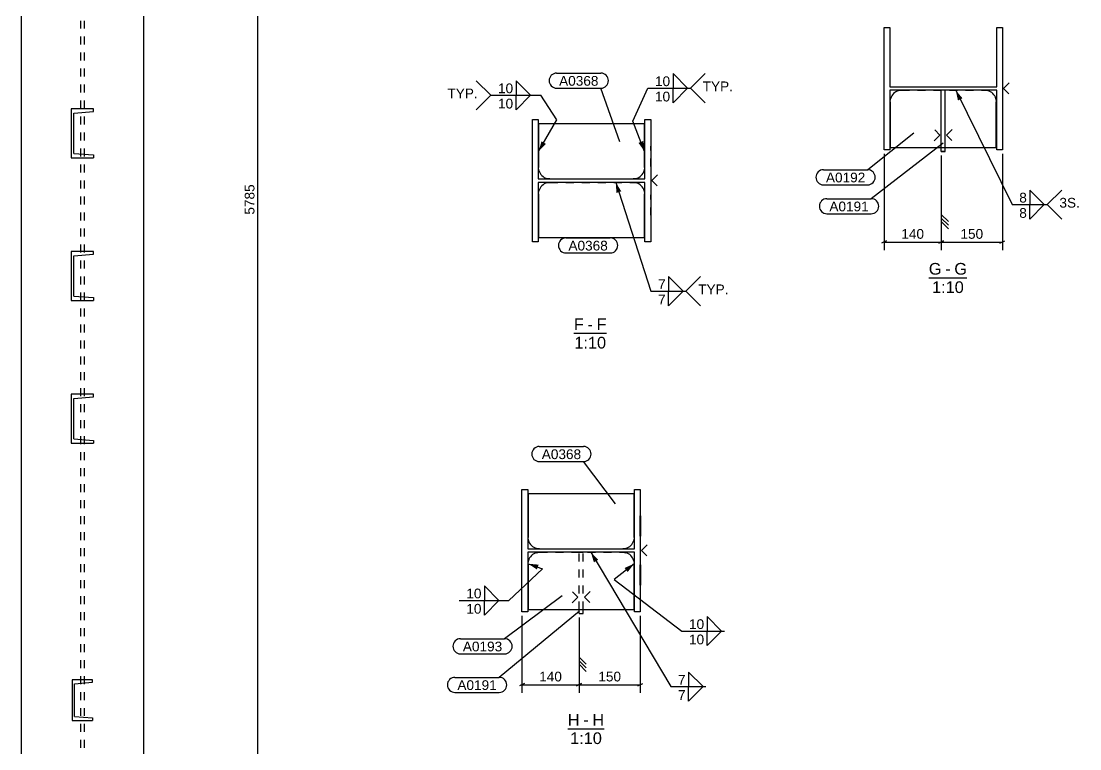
# Model space of a CAD drawing. Header units: millimetres. Extents: x -222 to 619, y -24 to 570.
# Drawn here: x 210.2 to 469.8, y 105 to 283.5 of the extents above; entities that cross this region are included whole.
import ezdxf

# ---------------------------------------------------------------- set-up
doc = ezdxf.new("R2010")
doc.units = ezdxf.units.MM
doc.linetypes.add('DXK_LINE_DOT2', pattern=[3.9198, 1.9599, -1.9599])
doc.styles.add('Arial', font='ARIAL.TTF', dxfattribs={"height": 0.2})

# ---------------------------------------------------------------- blocks, each defined once
blk = doc.blocks.new('Unknown-43704914-15 - 5378')
at = {"color": 6, "linetype": 'Continuous'}
blk.add_line((345.73, 206.96), (353.75, 206.96), dxfattribs=at)
at = {"color": 0, "linetype": 'Continuous'}
for points in [[(348.17, 207.71), (348.17, 210.71), (345.73, 210.71), (345.73, 207.71)], [(353.63, 203.21), (353.63, 206.21), (345.85, 206.21), (345.85, 203.21)]]:
    blk.add_wipeout(points, dxfattribs=at)
at = {"color": 6, "linetype": 'Continuous', "style": 'Arial'}
blk.add_text('1:10', height=2.865, dxfattribs=at).set_placement((345.85, 203.21))
at = {"color": 0, "linetype": 'Continuous'}
blk.add_wipeout([(350.4, 207.71), (350.4, 210.71), (349.07, 210.71), (349.07, 207.71)], dxfattribs=at)
at = {"color": 6, "linetype": 'Continuous', "style": 'Arial'}
blk.add_text('F', height=2.87, dxfattribs=at).set_placement((345.73, 207.71))
at = {"color": 0, "linetype": 'Continuous'}
blk.add_wipeout([(353.75, 207.71), (353.75, 210.71), (351.3, 210.71), (351.3, 207.71)], dxfattribs=at)
at = {"color": 6, "linetype": 'Continuous', "style": 'Arial'}
for s, p in [('F', (351.3, 207.71)), ('-', (349.07, 207.71))]:
    blk.add_text(s, height=2.87, dxfattribs=at).set_placement(p)
blk = doc.blocks.new('Unknown-43704914-16 - 5475')
at = {"color": 6, "linetype": 'Continuous'}
blk.add_line((432.77, 220.57), (442.13, 220.57), dxfattribs=at)
at = {"color": 0, "linetype": 'Continuous'}
for points in [[(435.89, 221.32), (435.89, 224.32), (432.77, 224.32), (432.77, 221.32)], [(441.34, 216.82), (441.34, 219.82), (433.56, 219.82), (433.56, 216.82)]]:
    blk.add_wipeout(points, dxfattribs=at)
at = {"color": 6, "linetype": 'Continuous', "style": 'Arial'}
blk.add_text('1:10', height=2.865, dxfattribs=at).set_placement((433.56, 216.82))
at = {"color": 0, "linetype": 'Continuous'}
blk.add_wipeout([(438.12, 221.32), (438.12, 224.32), (436.79, 224.32), (436.79, 221.32)], dxfattribs=at)
at = {"color": 6, "linetype": 'Continuous', "style": 'Arial'}
blk.add_text('G', height=2.87, dxfattribs=at).set_placement((432.77, 221.32))
at = {"color": 0, "linetype": 'Continuous'}
blk.add_wipeout([(442.13, 221.32), (442.13, 224.32), (439.02, 224.32), (439.02, 221.32)], dxfattribs=at)
at = {"color": 6, "linetype": 'Continuous', "style": 'Arial'}
for s, p in [('G', (439.02, 221.32)), ('-', (436.79, 221.32))]:
    blk.add_text(s, height=2.87, dxfattribs=at).set_placement(p)
blk = doc.blocks.new('Unknown-43704914-17 - 5562')
at = {"color": 6, "linetype": 'Continuous'}
blk.add_line((344.25, 109.97), (353.16, 109.97), dxfattribs=at)
at = {"color": 0, "linetype": 'Continuous'}
for points in [[(347.14, 110.72), (347.14, 113.72), (344.25, 113.72), (344.25, 110.72)], [(352.6, 106.22), (352.6, 109.22), (344.82, 109.22), (344.82, 106.22)]]:
    blk.add_wipeout(points, dxfattribs=at)
at = {"color": 6, "linetype": 'Continuous', "style": 'Arial'}
blk.add_text('1:10', height=2.865, dxfattribs=at).set_placement((344.82, 106.22))
at = {"color": 0, "linetype": 'Continuous'}
blk.add_wipeout([(349.37, 110.72), (349.37, 113.72), (348.04, 113.72), (348.04, 110.72)], dxfattribs=at)
at = {"color": 6, "linetype": 'Continuous', "style": 'Arial'}
blk.add_text('H', height=2.87, dxfattribs=at).set_placement((344.25, 110.72))
at = {"color": 0, "linetype": 'Continuous'}
blk.add_wipeout([(353.16, 110.72), (353.16, 113.72), (350.27, 113.72), (350.27, 110.72)], dxfattribs=at)
at = {"color": 6, "linetype": 'Continuous', "style": 'Arial'}
for s, p in [('-', (348.04, 110.72)), ('H', (350.27, 110.72))]:
    blk.add_text(s, height=2.87, dxfattribs=at).set_placement(p)
blk = doc.blocks.new('Part-43704914-5120 - 5117')
at = {"color": 2, "linetype": 'Continuous'}
for p, q in [((222.47, 192), (222.47, 180)), ((227.97, 192), (222.47, 192)), ((223.17, 190.94), (227.97, 191.32)), ((223.17, 181.06), (223.17, 190.94)), ((227.97, 191.32), (227.97, 192)), ((222.47, 180), (227.97, 180)), ((223.17, 181.06), (227.97, 180.68)), ((227.97, 180.68), (227.97, 180))]:
    blk.add_line(p, q, dxfattribs=at)
blk = doc.blocks.new('Part-43704914-5119 - 5117')
at = {"color": 2, "linetype": 'Continuous'}
for p, q in [((222.72, 122), (222.72, 112)), ((227.72, 122), (222.72, 122)), ((223.32, 121), (227.72, 121.35)), ((223.32, 113), (223.32, 121)), ((227.72, 121.35), (227.72, 122)), ((222.72, 112), (227.72, 112)), ((223.32, 113), (227.72, 112.65)), ((227.72, 112.65), (227.72, 112))]:
    blk.add_line(p, q, dxfattribs=at)
blk = doc.blocks.new('Part-43704914-5121 - 5117')
at = {"color": 2, "linetype": 'Continuous'}
for p, q in [((222.47, 227), (222.47, 215)), ((227.97, 227), (222.47, 227)), ((223.17, 225.94), (227.97, 226.32)), ((223.17, 216.06), (223.17, 225.94)), ((227.97, 226.32), (227.97, 227)), ((223.17, 216.06), (227.97, 215.68)), ((227.97, 215.68), (227.97, 215)), ((222.47, 215), (227.97, 215))]:
    blk.add_line(p, q, dxfattribs=at)
blk = doc.blocks.new('Part-43704914-5122 - 5117')
at = {"color": 2, "linetype": 'Continuous'}
for p, q in [((222.47, 262), (222.47, 250)), ((227.97, 262), (222.47, 262)), ((223.17, 260.94), (227.97, 261.32)), ((223.17, 251.06), (223.17, 260.94)), ((227.97, 261.32), (227.97, 262)), ((222.47, 250), (227.97, 250)), ((223.17, 251.06), (227.97, 250.68)), ((227.97, 250.68), (227.97, 250))]:
    blk.add_line(p, q, dxfattribs=at)
blk = doc.blocks.new('Part-43704914-5136 - 5117')
at = {"color": 2, "linetype": 'Continuous'}
for p, q in [((210.22, 362), (210.22, 47)), ((240.22, 362), (240.22, 47))]:
    blk.add_line(p, q, dxfattribs=at)
at = {"color": 7, "linetype": 'DXK_LINE_DOT2'}
for p, q in [((224.8, 362), (224.8, 47)), ((225.65, 362), (225.65, 47))]:
    blk.add_line(p, q, dxfattribs=at)
blk = doc.blocks.new('Part-43704914-5396 - 5378')
at = {"color": 2, "linetype": 'Continuous'}
for p, q in [((337.08, 258.29), (337.08, 247.59)), ((363.08, 258.29), (337.08, 258.29)), ((363.08, 247.59), (363.08, 258.29)), ((337.17, 246.87), (337.08, 247.59)), ((363.08, 247.59), (362.98, 246.87)), ((339.88, 244.79), (339.15, 244.89)), ((361, 244.89), (360.28, 244.79))]:
    blk.add_line(p, q, dxfattribs=at)
at = {"color": 7, "linetype": 'DXK_LINE_DOT2'}
blk.add_line((339.88, 244.79), (360.28, 244.79), dxfattribs=at)
at = {"color": 2, "linetype": 'Continuous'}
for centre, start, end in [((339.88, 247.59), 195, 255), ((360.28, 247.59), 285, 345)]:
    blk.add_arc(centre, 2.8, start, end, dxfattribs=at)
blk = doc.blocks.new('Part-43704914-5395 - 5378')
at = {"color": 2, "linetype": 'Continuous'}
for p, q in [((337.08, 241.14), (337.17, 241.87)), ((339.15, 243.85), (339.88, 243.94)), ((360.28, 243.94), (361, 243.85)), ((362.98, 241.87), (363.08, 241.14)), ((337.08, 241.14), (337.08, 230.44)), ((363.08, 230.44), (363.08, 241.14)), ((337.08, 230.44), (363.08, 230.44))]:
    blk.add_line(p, q, dxfattribs=at)
at = {"color": 7, "linetype": 'DXK_LINE_DOT2'}
blk.add_line((339.88, 243.94), (360.28, 243.94), dxfattribs=at)
at = {"color": 2, "linetype": 'Continuous'}
for centre, start, end in [((339.88, 241.14), 105, 165), ((360.28, 241.14), 15, 75)]:
    blk.add_arc(centre, 2.8, start, end, dxfattribs=at)
blk = doc.blocks.new('Surfacing-43704914-5421 - 5378')
at = {"color": 7, "linetype": 'Continuous'}
for p, q in [((364.58, 252.87), (364.63, 252.87)), ((364.63, 252.87), (364.63, 247.87)), ((364.63, 247.87), (364.58, 247.87))]:
    blk.add_line(p, q, dxfattribs=at)
at = {"color": 246, "linetype": 'DXK_LINE_DOT2'}
blk.add_line((364.58, 247.87), (364.58, 252.87), dxfattribs=at)
blk = doc.blocks.new('Part-43704914-5397 - 5378')
at = {"color": 2, "linetype": 'Continuous'}
for p, q in [((335.58, 229.37), (335.58, 259.37)), ((335.58, 259.37), (336.98, 259.37)), ((336.98, 259.37), (336.98, 244.79)), ((363.18, 244.79), (363.18, 259.37)), ((363.18, 259.37), (364.58, 259.37)), ((364.58, 259.37), (364.58, 229.37)), ((336.98, 244.79), (363.18, 244.79)), ((364.88, 244.37), (366.28, 245.77)), ((364.88, 244.37), (366.18, 243.07)), ((363.18, 243.94), (336.98, 243.94)), ((336.98, 243.94), (336.98, 229.37)), ((363.18, 229.37), (363.18, 243.94)), ((336.98, 229.37), (335.58, 229.37)), ((364.58, 229.37), (363.18, 229.37))]:
    blk.add_line(p, q, dxfattribs=at)
blk = doc.blocks.new('Surfacing-43704914-5422 - 5378')
at = {"color": 7, "linetype": 'Continuous'}
for p, q in [((364.58, 240.87), (364.63, 240.87)), ((364.63, 240.87), (364.63, 235.87)), ((364.63, 235.87), (364.58, 235.87))]:
    blk.add_line(p, q, dxfattribs=at)
at = {"color": 246, "linetype": 'DXK_LINE_DOT2'}
blk.add_line((364.58, 235.87), (364.58, 240.87), dxfattribs=at)
blk = doc.blocks.new('Part-43704914-5485 - 5475')
at = {"color": 7, "linetype": 'DXK_LINE_DOT2'}
for p, q in [((435.81, 251.54), (435.81, 266.54)), ((436.81, 266.54), (435.81, 266.54)), ((436.81, 251.54), (436.81, 266.54)), ((436.81, 251.54), (435.81, 251.54))]:
    blk.add_line(p, q, dxfattribs=at)
at = {"color": 2, "linetype": 'Continuous'}
for p, q in [((435.81, 251.54), (435.81, 266.54)), ((436.81, 266.54), (435.81, 266.54)), ((436.81, 251.54), (436.81, 266.54)), ((435.51, 255.54), (434.11, 254.14)), ((435.51, 255.54), (434.21, 256.84)), ((437.11, 255.54), (438.51, 256.94)), ((437.11, 255.54), (438.41, 254.24)), ((435.81, 251.54), (436.81, 251.54))]:
    blk.add_line(p, q, dxfattribs=at)
blk = doc.blocks.new('Part-43704914-5488 - 5475')
at = {"color": 2, "linetype": 'Continuous'}
for p, q in [((425.39, 266.44), (426.11, 266.54)), ((446.51, 266.54), (447.24, 266.44)), ((423.31, 263.74), (423.41, 264.46)), ((423.31, 263.74), (423.31, 252.54)), ((449.22, 264.46), (449.31, 263.74)), ((449.31, 252.54), (449.31, 263.74)), ((423.31, 252.54), (435.81, 252.54)), ((436.81, 252.54), (449.31, 252.54))]:
    blk.add_line(p, q, dxfattribs=at)
at = {"color": 7, "linetype": 'DXK_LINE_DOT2'}
for p, q in [((426.11, 266.54), (446.51, 266.54)), ((435.81, 252.54), (436.81, 252.54))]:
    blk.add_line(p, q, dxfattribs=at)
at = {"color": 2, "linetype": 'Continuous'}
for centre, start, end in [((426.11, 263.74), 105, 165), ((446.51, 263.74), 15, 75)]:
    blk.add_arc(centre, 2.8, start, end, dxfattribs=at)
blk = doc.blocks.new('Part-43704914-5494 - 5475')
at = {"color": 2, "linetype": 'Continuous'}
for p, q in [((421.81, 251.96), (421.81, 281.96)), ((421.81, 281.96), (423.21, 281.96)), ((423.21, 281.96), (423.21, 267.39)), ((449.41, 267.39), (449.41, 281.96)), ((449.41, 281.96), (450.81, 281.96)), ((450.81, 281.96), (450.81, 251.96)), ((423.21, 267.39), (449.41, 267.39)), ((451.11, 266.96), (452.51, 268.36)), ((449.41, 266.54), (423.21, 266.54)), ((423.21, 266.54), (423.21, 251.96)), ((449.41, 251.96), (449.41, 266.54)), ((451.11, 266.96), (452.41, 265.66)), ((423.21, 251.96), (421.81, 251.96)), ((450.81, 251.96), (449.41, 251.96))]:
    blk.add_line(p, q, dxfattribs=at)
blk = doc.blocks.new('Surfacing-43704914-5604 - 5562')
at = {"color": 30, "linetype": 'Continuous'}
for p, q in [((362.02, 150.17), (362.07, 150.17)), ((362.02, 145.17), (362.02, 150.17)), ((362.07, 150.17), (362.07, 145.17)), ((362.02, 145.17), (362.07, 145.17))]:
    blk.add_line(p, q, dxfattribs=at)
blk = doc.blocks.new('Part-43704914-5572 - 5562')
at = {"color": 7, "linetype": 'DXK_LINE_DOT2'}
for p, q in [((347.02, 153.24), (348.02, 153.24)), ((347.02, 139.24), (347.02, 153.24)), ((348.02, 139.24), (348.02, 153.24))]:
    blk.add_line(p, q, dxfattribs=at)
at = {"color": 2, "linetype": 'Continuous'}
for p, q in [((346.72, 142.24), (345.42, 143.54)), ((348.32, 142.24), (349.72, 143.64)), ((346.72, 142.24), (345.32, 140.84)), ((348.32, 142.24), (349.62, 140.94)), ((347.02, 138.24), (347.02, 139.24)), ((347.02, 138.24), (348.02, 138.24)), ((348.02, 138.24), (348.02, 139.24))]:
    blk.add_line(p, q, dxfattribs=at)
blk = doc.blocks.new('Part-43704914-5576 - 5562')
at = {"color": 2, "linetype": 'Continuous'}
for p, q in [((336.6, 153.14), (337.32, 153.24)), ((357.72, 153.24), (358.45, 153.14)), ((334.52, 150.44), (334.62, 151.17)), ((360.43, 151.17), (360.52, 150.44)), ((334.52, 150.44), (334.52, 139.24)), ((360.52, 139.24), (360.52, 150.44)), ((334.52, 139.24), (360.52, 139.24))]:
    blk.add_line(p, q, dxfattribs=at)
at = {"color": 7, "linetype": 'DXK_LINE_DOT2'}
blk.add_line((337.32, 153.24), (357.72, 153.24), dxfattribs=at)
at = {"color": 2, "linetype": 'Continuous'}
for centre, start, end in [((337.32, 150.44), 105, 165), ((357.72, 150.44), 15, 75)]:
    blk.add_arc(centre, 2.8, start, end, dxfattribs=at)
blk = doc.blocks.new('Part-43704914-5578 - 5562')
at = {"color": 2, "linetype": 'Continuous'}
for p, q in [((334.52, 167.59), (334.52, 156.89)), ((360.52, 167.59), (334.52, 167.59)), ((360.52, 156.89), (360.52, 167.59)), ((334.62, 156.17), (334.52, 156.89)), ((360.52, 156.89), (360.43, 156.17)), ((337.32, 154.09), (336.6, 154.19)), ((358.45, 154.19), (357.72, 154.09))]:
    blk.add_line(p, q, dxfattribs=at)
at = {"color": 7, "linetype": 'DXK_LINE_DOT2'}
blk.add_line((337.32, 154.09), (357.72, 154.09), dxfattribs=at)
at = {"color": 2, "linetype": 'Continuous'}
for centre, start, end in [((337.32, 156.89), 195, 255), ((357.72, 156.89), 285, 345)]:
    blk.add_arc(centre, 2.8, start, end, dxfattribs=at)
blk = doc.blocks.new('Part-43704914-5581 - 5562')
at = {"color": 2, "linetype": 'Continuous'}
for p, q in [((333.02, 138.67), (333.02, 168.67)), ((333.02, 168.67), (334.42, 168.67)), ((334.42, 168.67), (334.42, 154.09)), ((360.62, 154.09), (360.62, 168.67)), ((360.62, 168.67), (362.02, 168.67)), ((362.02, 168.67), (362.02, 138.67)), ((334.42, 154.09), (360.62, 154.09)), ((360.62, 153.24), (334.42, 153.24)), ((334.42, 153.24), (334.42, 138.67)), ((360.62, 138.67), (360.62, 153.24)), ((362.32, 153.67), (363.72, 155.07)), ((362.32, 153.67), (363.62, 152.37)), ((334.42, 138.67), (333.02, 138.67)), ((362.02, 138.67), (360.62, 138.67))]:
    blk.add_line(p, q, dxfattribs=at)
blk = doc.blocks.new('Surfacing-43704914-5603 - 5562')
at = {"color": 30, "linetype": 'Continuous'}
for p, q in [((362.02, 162.17), (362.07, 162.17)), ((362.02, 157.17), (362.02, 162.17)), ((362.07, 162.17), (362.07, 157.17)), ((362.02, 157.17), (362.07, 157.17))]:
    blk.add_line(p, q, dxfattribs=at)
blk = doc.blocks.new('StraightDimension-43704914-8096 - 5117')
at = {"color": 7, "linetype": 'Continuous'}
blk.add_line((268.22, 16), (268.22, 463.5), dxfattribs=at)
at = {"color": 0}
blk.add_wipeout([(267.92, 243.96), (264.42, 243.96), (264.42, 235.54), (267.92, 235.54)], dxfattribs=at)
at = {"color": 7, "style": 'Arial'}
blk.add_text('5785', height=2.388, rotation=90.0002, dxfattribs=at).set_placement((267.42, 236.04))
blk = doc.blocks.new('StraightDimension-43704914-10173 - 5475')
at = {"color": 7, "linetype": 'Continuous'}
for p, q in [((435.81, 250.54), (435.81, 227.32)), ((450.81, 250.96), (450.81, 227.32)), ((435.81, 236.07), (437.56, 234.32)), ((435.81, 236.07), (435.81, 232.57)), ((435.81, 235.2), (437.56, 233.45)), ((435.81, 234.32), (437.56, 232.57)), ((436.41, 229.62), (435.21, 229.02)), ((435.81, 229.32), (450.81, 229.32)), ((450.21, 229.02), (451.41, 229.62))]:
    blk.add_line(p, q, dxfattribs=at)
at = {"color": 0}
blk.add_wipeout([(446.59, 229.62), (446.59, 233.12), (440.03, 233.12), (440.03, 229.62)], dxfattribs=at)
at = {"color": 7, "style": 'Arial'}
blk.add_text('150', height=2.388, dxfattribs=at).set_placement((440.53, 230.12))
blk = doc.blocks.new('StraightDimension-43704914-10174 - 5475')
at = {"color": 7, "linetype": 'Continuous'}
for p, q in [((421.81, 250.96), (421.81, 227.32)), ((435.81, 250.54), (435.81, 227.32)), ((435.81, 236.07), (437.56, 234.32)), ((435.81, 236.07), (435.81, 232.57)), ((435.81, 235.2), (437.56, 233.45)), ((435.81, 234.32), (437.56, 232.57)), ((422.41, 229.62), (421.21, 229.02)), ((421.81, 229.32), (435.81, 229.32)), ((435.21, 229.02), (436.41, 229.62))]:
    blk.add_line(p, q, dxfattribs=at)
at = {"color": 0}
blk.add_wipeout([(432.09, 229.62), (432.09, 233.12), (425.53, 233.12), (425.53, 229.62)], dxfattribs=at)
at = {"color": 7, "style": 'Arial'}
blk.add_text('140', height=2.388, dxfattribs=at).set_placement((426.03, 230.12))
blk = doc.blocks.new('StraightDimension-43704914-10242 - 5562')
at = {"color": 7, "linetype": 'Continuous'}
for p, q in [((362.02, 137.67), (362.02, 118.77)), ((347.02, 137.24), (347.02, 118.77)), ((347.02, 127.52), (348.77, 125.77)), ((347.02, 127.52), (347.02, 124.02)), ((347.02, 126.64), (348.77, 124.89)), ((347.02, 125.77), (348.77, 124.02)), ((347.62, 121.07), (346.42, 120.47)), ((347.02, 120.77), (362.02, 120.77)), ((361.42, 120.47), (362.62, 121.07))]:
    blk.add_line(p, q, dxfattribs=at)
at = {"color": 0}
blk.add_wipeout([(357.8, 121.07), (357.8, 124.57), (351.24, 124.57), (351.24, 121.07)], dxfattribs=at)
at = {"color": 7, "style": 'Arial'}
blk.add_text('150', height=2.388, dxfattribs=at).set_placement((351.74, 121.57))
blk = doc.blocks.new('StraightDimension-43704914-10243 - 5562')
at = {"color": 7, "linetype": 'Continuous'}
for p, q in [((333.02, 137.67), (333.02, 118.77)), ((347.02, 137.24), (347.02, 118.77)), ((347.02, 127.52), (348.77, 125.77)), ((347.02, 127.52), (347.02, 124.02)), ((347.02, 126.64), (348.77, 124.89)), ((347.02, 125.77), (348.77, 124.02)), ((333.62, 121.07), (332.42, 120.47)), ((333.02, 120.77), (347.02, 120.77)), ((346.42, 120.47), (347.62, 121.07))]:
    blk.add_line(p, q, dxfattribs=at)
at = {"color": 0}
blk.add_wipeout([(343.3, 121.07), (343.3, 124.57), (336.74, 124.57), (336.74, 121.07)], dxfattribs=at)
at = {"color": 7, "style": 'Arial'}
blk.add_text('140', height=2.388, dxfattribs=at).set_placement((337.24, 121.57))
blk = doc.blocks.new('Mark-43704914-10164 - 5378')
at = {"color": 0}
blk.add_wipeout([(354.04, 227.24), (354.04, 229.74), (344.41, 229.74), (344.41, 227.24)], dxfattribs=at)
blk.add_wipeout([(354.04, 227.24), (354.04, 229.74), (344.41, 229.74), (344.41, 227.24)], dxfattribs=at)
at = {"color": 3, "linetype": 'Continuous'}
for p, q in [((343.81, 230.34), (354.64, 230.34)), ((343.81, 226.64), (354.64, 226.64))]:
    blk.add_line(p, q, dxfattribs=at)
for centre, start, end in [((343.81, 228.49), 90, 270), ((354.64, 228.49), 270, 90)]:
    blk.add_arc(centre, 1.85, start, end, dxfattribs=at)
at = {"color": 3, "style": 'Arial'}
blk.add_text('A0368', height=2.388, dxfattribs=at).set_placement((344.41, 227.24))
blk = doc.blocks.new('Mark-43704914-10166 - 5378')
at = {"color": 0}
blk.add_wipeout([(351.75, 267.65), (351.75, 270.15), (342.12, 270.15), (342.12, 267.65)], dxfattribs=at)
blk.add_wipeout([(351.75, 267.65), (351.75, 270.15), (342.12, 270.15), (342.12, 267.65)], dxfattribs=at)
at = {"color": 3, "linetype": 'Continuous'}
for p, q in [((341.52, 270.75), (352.35, 270.75)), ((341.52, 267.05), (352.35, 267.05)), ((356.97, 253.9), (352.35, 267.05))]:
    blk.add_line(p, q, dxfattribs=at)
for centre, start, end in [((341.52, 268.9), 90, 270), ((352.35, 268.9), 270, 90)]:
    blk.add_arc(centre, 1.85, start, end, dxfattribs=at)
at = {"color": 3, "style": 'Arial'}
blk.add_text('A0368', height=2.388, dxfattribs=at).set_placement((342.12, 267.65))
blk = doc.blocks.new('WeldMark-43704914-10323 - 5378')
at = {"linetype": 'Continuous'}
blk.add_hatch(color=3, dxfattribs=at).paths.add_polyline_path([(356.18, 241.37), (356.01, 243.94), (357.37, 241.75)])
at = {"color": 3, "linetype": 'Continuous'}
for p, q in [((356.01, 243.94), (364.63, 217.28)), ((373.23, 217.28), (376.8, 220.85)), ((373.23, 217.28), (376.8, 213.71))]:
    blk.add_line(p, q, dxfattribs=at)
at = {"color": 0}
blk.add_wipeout([(368.43, 217.58), (368.43, 220.48), (366.18, 220.48), (366.18, 217.58)], dxfattribs=at)
at = {"color": 3, "linetype": 'Continuous'}
for p, q in [((372.52, 217.28), (368.94, 220.85)), ((368.94, 220.85), (368.94, 217.28)), ((368.94, 217.28), (372.52, 217.28))]:
    blk.add_line(p, q, dxfattribs=at)
at = {"color": 0, "linetype": 'Continuous'}
blk.add_wipeout([(383.64, 216.53), (383.64, 219.03), (376.23, 219.03), (376.23, 216.53)], dxfattribs=at)
at = {"color": 3, "linetype": 'Continuous', "style": 'Arial'}
blk.add_text('TYP.', height=2.388, dxfattribs=at).set_placement((376.23, 216.53))
at = {"color": 0, "linetype": 'Continuous'}
blk.add_wipeout([(368.43, 213.83), (368.43, 216.73), (366.18, 216.73), (366.18, 213.83)], dxfattribs=at)
at = {"color": 3, "linetype": 'Continuous'}
for p, q in [((364.63, 217.28), (373.23, 217.28)), ((368.94, 217.28), (372.52, 217.28)), ((372.52, 217.28), (368.94, 213.71)), ((368.94, 213.71), (368.94, 217.28))]:
    blk.add_line(p, q, dxfattribs=at)
at = {"color": 3, "style": 'Arial'}
blk.add_text('7', height=2.39, dxfattribs=at).set_placement((366.38, 217.78))
at = {"color": 3, "linetype": 'Continuous', "style": 'Arial'}
blk.add_text('7', height=2.39, dxfattribs=at).set_placement((366.38, 214.03))
blk = doc.blocks.new('WeldMark-43704914-10333 - 5378')
at = {"linetype": 'Continuous'}
blk.add_hatch(color=3, dxfattribs=at).paths.add_polyline_path([(362.75, 254.1), (363.08, 251.54), (361.58, 253.64)])
at = {"color": 3, "linetype": 'Continuous'}
for p, q in [((374.33, 267.05), (377.9, 270.62)), ((360.16, 259), (363.88, 267.05)), ((374.33, 267.05), (377.9, 263.48)), ((363.08, 251.54), (360.16, 259))]:
    blk.add_line(p, q, dxfattribs=at)
at = {"color": 0}
blk.add_wipeout([(369.53, 267.35), (369.53, 270.25), (365.43, 270.25), (365.43, 267.35)], dxfattribs=at)
at = {"color": 3, "linetype": 'Continuous'}
for p, q in [((373.62, 267.05), (370.05, 270.62)), ((370.05, 270.62), (370.05, 267.05)), ((370.05, 267.05), (373.62, 267.05))]:
    blk.add_line(p, q, dxfattribs=at)
at = {"color": 0, "linetype": 'Continuous'}
blk.add_wipeout([(384.74, 266.3), (384.74, 268.8), (377.33, 268.8), (377.33, 266.3)], dxfattribs=at)
at = {"color": 3, "linetype": 'Continuous', "style": 'Arial'}
blk.add_text('TYP.', height=2.388, dxfattribs=at).set_placement((377.33, 266.3))
at = {"color": 0, "linetype": 'Continuous'}
blk.add_wipeout([(369.53, 263.6), (369.53, 266.5), (365.43, 266.5), (365.43, 263.6)], dxfattribs=at)
at = {"color": 3, "linetype": 'Continuous'}
for p, q in [((363.88, 267.05), (374.33, 267.05)), ((370.05, 267.05), (373.62, 267.05)), ((373.62, 267.05), (370.05, 263.48)), ((370.05, 263.48), (370.05, 267.05))]:
    blk.add_line(p, q, dxfattribs=at)
at = {"color": 3, "style": 'Arial'}
blk.add_text('10', height=2.388, dxfattribs=at).set_placement((365.63, 267.55))
at = {"color": 3, "linetype": 'Continuous', "style": 'Arial'}
blk.add_text('10', height=2.388, dxfattribs=at).set_placement((365.63, 263.8))
blk = doc.blocks.new('WeldMark-43704914-10339 - 5378')
at = {"linetype": 'Continuous'}
blk.add_hatch(color=3, dxfattribs=at).paths.add_polyline_path([(338.88, 253.39), (337.08, 251.54), (337.8, 254.02)])
at = {"color": 3, "linetype": 'Continuous'}
for p, q in [((325.39, 265.32), (321.82, 268.89)), ((325.39, 265.32), (321.82, 261.75)), ((341.6, 259.3), (337.6, 265.32)), ((337.08, 251.54), (341.6, 259.3))]:
    blk.add_line(p, q, dxfattribs=at)
at = {"color": 0}
blk.add_wipeout([(331.05, 265.62), (331.05, 268.52), (326.94, 268.52), (326.94, 265.62)], dxfattribs=at)
at = {"color": 3, "linetype": 'Continuous'}
for p, q in [((335.14, 265.32), (331.56, 268.89)), ((331.56, 268.89), (331.56, 265.32)), ((331.56, 265.32), (335.14, 265.32))]:
    blk.add_line(p, q, dxfattribs=at)
at = {"color": 0, "linetype": 'Continuous'}
blk.add_wipeout([(322.14, 264.57), (322.14, 267.07), (314.74, 267.07), (314.74, 264.57)], dxfattribs=at)
at = {"color": 3, "linetype": 'Continuous', "style": 'Arial'}
blk.add_text('TYP.', height=2.388, dxfattribs=at).set_placement((314.74, 264.57))
at = {"color": 0, "linetype": 'Continuous'}
blk.add_wipeout([(331.05, 261.87), (331.05, 264.77), (326.94, 264.77), (326.94, 261.87)], dxfattribs=at)
at = {"color": 3, "linetype": 'Continuous'}
for p, q in [((325.39, 265.32), (337.6, 265.32)), ((331.56, 265.32), (335.14, 265.32)), ((335.14, 265.32), (331.56, 261.75)), ((331.56, 261.75), (331.56, 265.32))]:
    blk.add_line(p, q, dxfattribs=at)
at = {"color": 3, "style": 'Arial'}
blk.add_text('10', height=2.388, dxfattribs=at).set_placement((327.14, 265.82))
at = {"color": 3, "linetype": 'Continuous', "style": 'Arial'}
blk.add_text('10', height=2.388, dxfattribs=at).set_placement((327.14, 262.07))
blk = doc.blocks.new('Mark-43704914-10193 - 5475')
at = {"color": 0}
blk.add_wipeout([(417.18, 243.95), (417.18, 246.45), (407.55, 246.45), (407.55, 243.95)], dxfattribs=at)
blk.add_wipeout([(417.18, 243.95), (417.18, 246.45), (407.55, 246.45), (407.55, 243.95)], dxfattribs=at)
at = {"color": 3, "linetype": 'Continuous'}
for p, q in [((429.14, 255.99), (417.78, 247.05)), ((406.95, 247.05), (417.78, 247.05)), ((406.95, 243.35), (417.78, 243.35))]:
    blk.add_line(p, q, dxfattribs=at)
for centre, start, end in [((406.95, 245.2), 90, 270), ((417.78, 245.2), 270, 90)]:
    blk.add_arc(centre, 1.85, start, end, dxfattribs=at)
at = {"color": 3, "style": 'Arial'}
blk.add_text('A0192', height=2.388, dxfattribs=at).set_placement((407.55, 243.95))
blk = doc.blocks.new('Mark-43704914-10200 - 5475')
at = {"color": 0}
blk.add_wipeout([(418.03, 236.85), (418.03, 239.35), (408.39, 239.35), (408.39, 236.85)], dxfattribs=at)
blk.add_wipeout([(418.03, 236.85), (418.03, 239.35), (408.39, 239.35), (408.39, 236.85)], dxfattribs=at)
at = {"color": 3, "linetype": 'Continuous'}
for p, q in [((436.27, 253.56), (418.63, 239.95)), ((407.79, 239.95), (418.63, 239.95)), ((407.79, 236.25), (418.63, 236.25))]:
    blk.add_line(p, q, dxfattribs=at)
for centre, start, end in [((407.79, 238.1), 90, 270), ((418.63, 238.1), 270, 90)]:
    blk.add_arc(centre, 1.85, start, end, dxfattribs=at)
at = {"color": 3, "style": 'Arial'}
blk.add_text('A0191', height=2.388, dxfattribs=at).set_placement((408.39, 236.85))
blk = doc.blocks.new('WeldMark-43704914-10383 - 5475')
at = {"linetype": 'Continuous'}
blk.add_hatch(color=3, dxfattribs=at).paths.add_polyline_path([(439.92, 264.02), (439.37, 266.54), (441.04, 264.57)])
at = {"color": 3, "linetype": 'Continuous'}
for p, q in [((439.37, 266.54), (453.2, 238.51)), ((461.8, 238.51), (465.37, 242.08)), ((461.8, 238.51), (465.37, 234.94))]:
    blk.add_line(p, q, dxfattribs=at)
at = {"color": 0}
blk.add_wipeout([(457, 238.81), (457, 241.71), (454.75, 241.71), (454.75, 238.81)], dxfattribs=at)
at = {"color": 3, "linetype": 'Continuous'}
for p, q in [((461.09, 238.51), (457.51, 242.08)), ((457.51, 242.08), (457.51, 238.51)), ((457.51, 238.51), (461.09, 238.51))]:
    blk.add_line(p, q, dxfattribs=at)
at = {"color": 0, "linetype": 'Continuous'}
blk.add_wipeout([(469.8, 237.76), (469.8, 240.26), (464.8, 240.26), (464.8, 237.76)], dxfattribs=at)
at = {"color": 3, "linetype": 'Continuous', "style": 'Arial'}
blk.add_text('3S.', height=2.388, dxfattribs=at).set_placement((464.8, 237.76))
at = {"color": 0, "linetype": 'Continuous'}
blk.add_wipeout([(457, 235.06), (457, 237.96), (454.75, 237.96), (454.75, 235.06)], dxfattribs=at)
at = {"color": 3, "linetype": 'Continuous'}
for p, q in [((453.2, 238.51), (461.8, 238.51)), ((457.51, 238.51), (461.09, 238.51)), ((461.09, 238.51), (457.51, 234.94)), ((457.51, 234.94), (457.51, 238.51))]:
    blk.add_line(p, q, dxfattribs=at)
at = {"color": 3, "style": 'Arial'}
blk.add_text('8', height=2.39, dxfattribs=at).set_placement((454.95, 239.01))
at = {"color": 3, "linetype": 'Continuous', "style": 'Arial'}
blk.add_text('8', height=2.39, dxfattribs=at).set_placement((454.95, 235.26))
blk = doc.blocks.new('WeldMark-43704914-10463 - 5562')
at = {"linetype": 'Continuous'}
blk.add_hatch(color=3, dxfattribs=at).paths.add_polyline_path([(336.68, 149.02), (334.52, 150.44), (337.09, 150.2)])
at = {"color": 3, "linetype": 'Continuous'}
for p, q in [((338.04, 149.21), (329.83, 141.44)), ((334.52, 150.44), (338.04, 149.21))]:
    blk.add_line(p, q, dxfattribs=at)
at = {"color": 0}
blk.add_wipeout([(323.28, 141.74), (323.28, 144.64), (319.17, 144.64), (319.17, 141.74)], dxfattribs=at)
at = {"color": 3, "linetype": 'Continuous'}
for p, q in [((327.36, 141.44), (323.79, 145.01)), ((323.79, 145.01), (323.79, 141.44)), ((323.79, 141.44), (327.36, 141.44))]:
    blk.add_line(p, q, dxfattribs=at)
at = {"color": 0, "linetype": 'Continuous'}
blk.add_wipeout([(323.28, 137.99), (323.28, 140.89), (319.17, 140.89), (319.17, 137.99)], dxfattribs=at)
at = {"color": 3, "linetype": 'Continuous'}
for p, q in [((317.62, 141.44), (329.83, 141.44)), ((323.79, 141.44), (327.36, 141.44)), ((327.36, 141.44), (323.79, 137.86)), ((323.79, 137.86), (323.79, 141.44))]:
    blk.add_line(p, q, dxfattribs=at)
at = {"color": 3, "style": 'Arial'}
blk.add_text('10', height=2.388, dxfattribs=at).set_placement((319.37, 141.94))
at = {"color": 3, "linetype": 'Continuous', "style": 'Arial'}
blk.add_text('10', height=2.388, dxfattribs=at).set_placement((319.37, 138.19))
blk = doc.blocks.new('Mark-43704914-10266 - 5562')
at = {"color": 0}
blk.add_wipeout([(347.51, 176.09), (347.51, 178.59), (337.87, 178.59), (337.87, 176.09)], dxfattribs=at)
blk.add_wipeout([(347.51, 176.09), (347.51, 178.59), (337.87, 178.59), (337.87, 176.09)], dxfattribs=at)
at = {"color": 3, "linetype": 'Continuous'}
for p, q in [((337.27, 179.19), (348.11, 179.19)), ((337.27, 175.49), (348.11, 175.49)), ((355.94, 165.13), (348.11, 175.49))]:
    blk.add_line(p, q, dxfattribs=at)
for centre, start, end in [((337.27, 177.34), 90, 270), ((348.11, 177.34), 270, 90)]:
    blk.add_arc(centre, 1.85, start, end, dxfattribs=at)
at = {"color": 3, "style": 'Arial'}
blk.add_text('A0368', height=2.388, dxfattribs=at).set_placement((337.87, 176.09))
blk = doc.blocks.new('Mark-43704914-10275 - 5562')
at = {"color": 0}
blk.add_wipeout([(328.16, 128.94), (328.16, 131.44), (318.52, 131.44), (318.52, 128.94)], dxfattribs=at)
blk.add_wipeout([(328.16, 128.94), (328.16, 131.44), (318.52, 131.44), (318.52, 128.94)], dxfattribs=at)
at = {"color": 3, "linetype": 'Continuous'}
for p, q in [((342.86, 142.54), (328.76, 132.04)), ((317.92, 132.04), (328.76, 132.04)), ((317.92, 128.34), (328.76, 128.34))]:
    blk.add_line(p, q, dxfattribs=at)
for centre, start, end in [((317.92, 130.19), 90, 270), ((328.76, 130.19), 270, 90)]:
    blk.add_arc(centre, 1.85, start, end, dxfattribs=at)
at = {"color": 3, "style": 'Arial'}
blk.add_text('A0193', height=2.388, dxfattribs=at).set_placement((318.52, 128.94))
blk = doc.blocks.new('Mark-43704914-10280 - 5562')
at = {"color": 0}
blk.add_wipeout([(326.82, 119.47), (326.82, 121.97), (317.18, 121.97), (317.18, 119.47)], dxfattribs=at)
blk.add_wipeout([(326.82, 119.47), (326.82, 121.97), (317.18, 121.97), (317.18, 119.47)], dxfattribs=at)
at = {"color": 3, "linetype": 'Continuous'}
for p, q in [((347.1, 138.76), (327.42, 122.57)), ((316.58, 122.57), (327.42, 122.57)), ((316.58, 118.87), (327.42, 118.87))]:
    blk.add_line(p, q, dxfattribs=at)
for centre, start, end in [((316.58, 120.72), 90, 270), ((327.42, 120.72), 270, 90)]:
    blk.add_arc(centre, 1.85, start, end, dxfattribs=at)
at = {"color": 3, "style": 'Arial'}
blk.add_text('A0191', height=2.388, dxfattribs=at).set_placement((317.18, 119.47))
blk = doc.blocks.new('WeldMark-43704914-10446 - 5562')
at = {"linetype": 'Continuous'}
blk.add_hatch(color=3, dxfattribs=at).paths.add_polyline_path([(350.65, 150.77), (349.91, 153.24), (351.72, 151.41)])
at = {"color": 3, "linetype": 'Continuous'}
blk.add_line((349.91, 153.24), (369.52, 120.29), dxfattribs=at)
at = {"color": 0}
blk.add_wipeout([(373.32, 120.59), (373.32, 123.49), (371.07, 123.49), (371.07, 120.59)], dxfattribs=at)
at = {"color": 3, "linetype": 'Continuous'}
for p, q in [((377.41, 120.29), (373.84, 123.86)), ((373.84, 123.86), (373.84, 120.29)), ((373.84, 120.29), (377.41, 120.29))]:
    blk.add_line(p, q, dxfattribs=at)
at = {"color": 0, "linetype": 'Continuous'}
blk.add_wipeout([(373.32, 116.84), (373.32, 119.74), (371.07, 119.74), (371.07, 116.84)], dxfattribs=at)
at = {"color": 3, "linetype": 'Continuous'}
for p, q in [((369.52, 120.29), (378.12, 120.29)), ((373.84, 120.29), (377.41, 120.29)), ((377.41, 120.29), (373.84, 116.72)), ((373.84, 116.72), (373.84, 120.29))]:
    blk.add_line(p, q, dxfattribs=at)
at = {"color": 3, "style": 'Arial'}
blk.add_text('7', height=2.39, dxfattribs=at).set_placement((371.27, 120.79))
at = {"color": 3, "linetype": 'Continuous', "style": 'Arial'}
blk.add_text('7', height=2.39, dxfattribs=at).set_placement((371.27, 117.04))
blk = doc.blocks.new('WeldMark-43704914-10469 - 5562')
at = {"linetype": 'Continuous'}
blk.add_hatch(color=3, dxfattribs=at).paths.add_polyline_path([(358.17, 149.39), (360.52, 150.44), (358.94, 148.4)])
at = {"color": 3, "linetype": 'Continuous'}
for p, q in [((360.52, 150.44), (355.62, 146.58)), ((355.62, 146.58), (372.22, 133.92))]:
    blk.add_line(p, q, dxfattribs=at)
at = {"color": 0}
blk.add_wipeout([(377.87, 134.22), (377.87, 137.12), (373.77, 137.12), (373.77, 134.22)], dxfattribs=at)
at = {"color": 3, "linetype": 'Continuous'}
for p, q in [((381.96, 133.92), (378.39, 137.49)), ((378.39, 137.49), (378.39, 133.92)), ((378.39, 133.92), (381.96, 133.92))]:
    blk.add_line(p, q, dxfattribs=at)
at = {"color": 0, "linetype": 'Continuous'}
blk.add_wipeout([(377.87, 130.47), (377.87, 133.37), (373.77, 133.37), (373.77, 130.47)], dxfattribs=at)
at = {"color": 3, "linetype": 'Continuous'}
for p, q in [((372.22, 133.92), (382.67, 133.92)), ((378.39, 133.92), (381.96, 133.92)), ((381.96, 133.92), (378.39, 130.35)), ((378.39, 130.35), (378.39, 133.92))]:
    blk.add_line(p, q, dxfattribs=at)
at = {"color": 3, "style": 'Arial'}
blk.add_text('10', height=2.388, dxfattribs=at).set_placement((373.97, 134.42))
at = {"color": 3, "linetype": 'Continuous', "style": 'Arial'}
blk.add_text('10', height=2.388, dxfattribs=at).set_placement((373.97, 130.67))

msp = doc.modelspace()

# ---------------------------------------------------------------- block references
for name in ['Part-43704914-5136 - 5117', 'Part-43704914-5494 - 5475', 'Part-43704914-5488 - 5475', 'Part-43704914-5485 - 5475', 'Part-43704914-5122 - 5117', 'Part-43704914-5397 - 5378', 'Part-43704914-5396 - 5378', 'Surfacing-43704914-5421 - 5378', 'Part-43704914-5395 - 5378', 'Surfacing-43704914-5422 - 5378', 'Part-43704914-5121 - 5117', 'Unknown-43704914-16 - 5475', 'Unknown-43704914-15 - 5378', 'Part-43704914-5120 - 5117', 'Part-43704914-5581 - 5562', 'Part-43704914-5578 - 5562', 'Surfacing-43704914-5603 - 5562', 'Part-43704914-5576 - 5562', 'Part-43704914-5572 - 5562', 'Surfacing-43704914-5604 - 5562', 'Part-43704914-5119 - 5117', 'Unknown-43704914-17 - 5562']:
    msp.add_blockref(name, (0, 0))

# ---------------------------------------------------------------- next in the draw order: block references
for name in ['StraightDimension-43704914-8096 - 5117', 'Mark-43704914-10166 - 5378', 'WeldMark-43704914-10333 - 5378', 'StraightDimension-43704914-10173 - 5475', 'Mark-43704914-10164 - 5378', 'Mark-43704914-10266 - 5562', 'StraightDimension-43704914-10242 - 5562']:
    msp.add_blockref(name, (0, 0))

# ---------------------------------------------------------------- next in the draw order: block references
for name in ['WeldMark-43704914-10339 - 5378', 'WeldMark-43704914-10383 - 5475', 'StraightDimension-43704914-10174 - 5475', 'WeldMark-43704914-10323 - 5378', 'StraightDimension-43704914-10243 - 5562']:
    msp.add_blockref(name, (0, 0))

# ---------------------------------------------------------------- next in the draw order: block references
for name in ['Mark-43704914-10193 - 5475', 'WeldMark-43704914-10446 - 5562', 'WeldMark-43704914-10463 - 5562']:
    msp.add_blockref(name, (0, 0))

# ---------------------------------------------------------------- next in the draw order: block references
for name in ['Mark-43704914-10200 - 5475', 'WeldMark-43704914-10469 - 5562', 'Mark-43704914-10275 - 5562']:
    msp.add_blockref(name, (0, 0))

# ---------------------------------------------------------------- next in the draw order: block references
msp.add_blockref('Mark-43704914-10280 - 5562', (0, 0))

doc.saveas('drawing.dxf')
